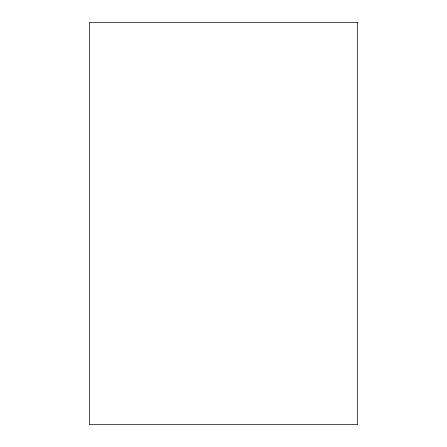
<?xml version="1.0" encoding="UTF-8"?>
<svg xmlns="http://www.w3.org/2000/svg" width="447" height="447" viewBox="0 0 447 447"><rect width="100%" height="100%" fill="white"/><g stroke="black" fill="none" stroke-linecap="round" stroke-linejoin="round"><path stroke-width="0.67" d="M357.6 22.35L89.4 22.35L89.4 424.65L357.6 424.65L357.6 22.35"/></g></svg>
